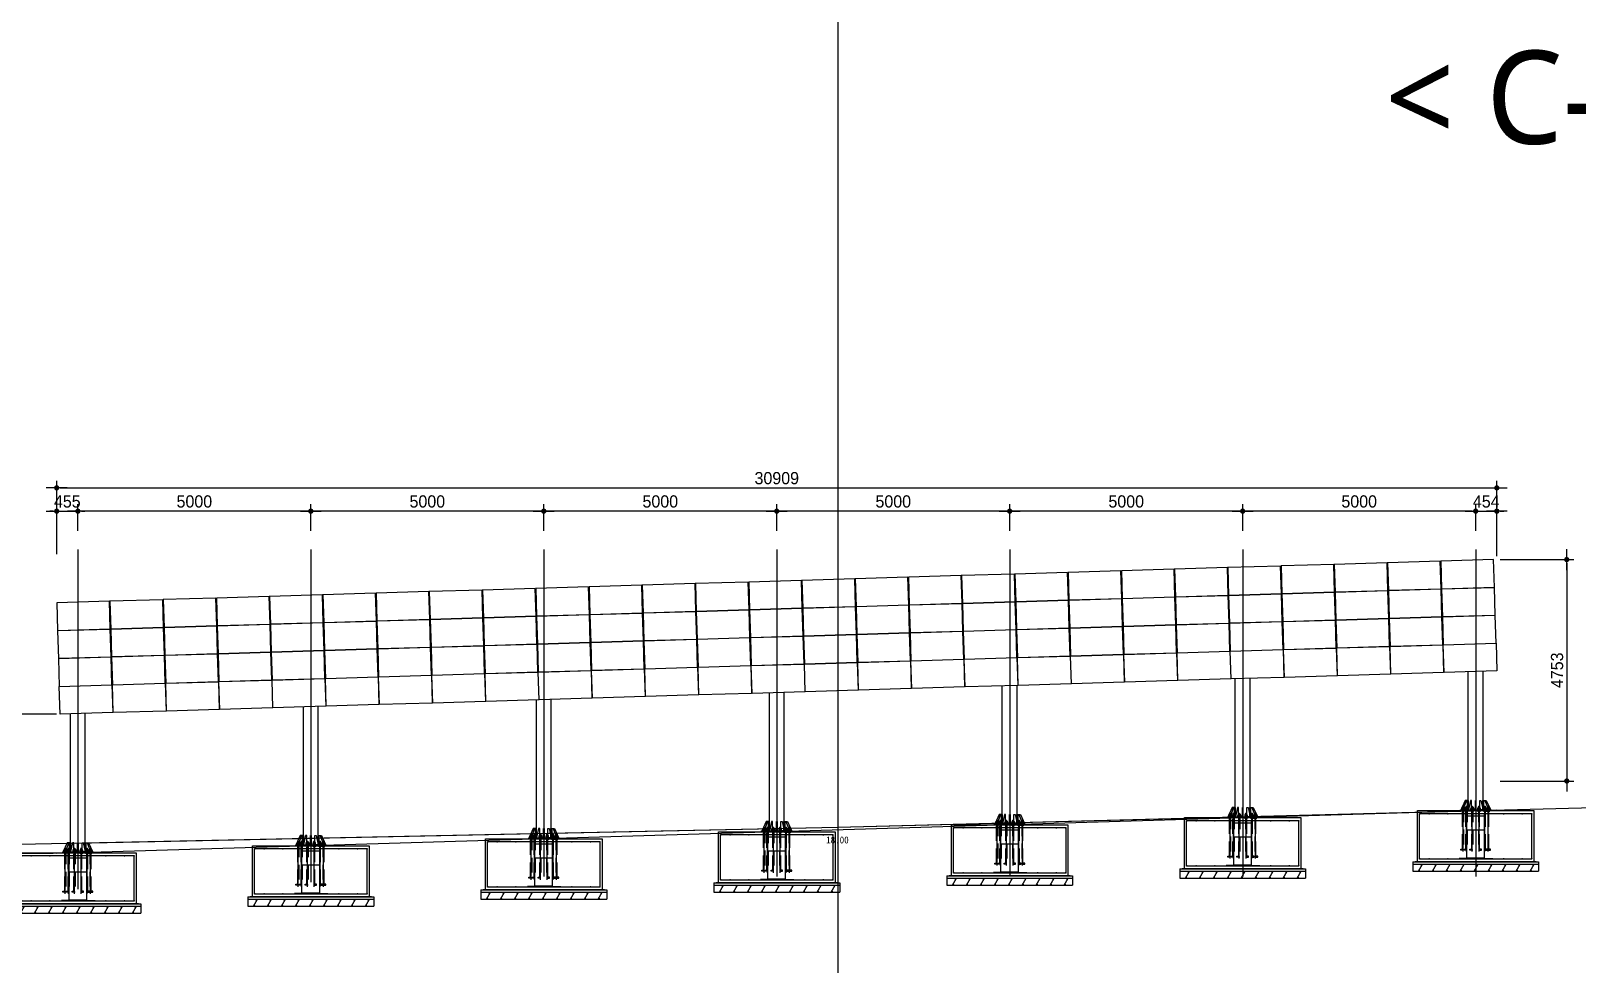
# Model space of a CAD drawing. Header units: millimetres. Extents: x 10297564 to 11610295, y -9287743 to -8409454.
# Drawn here: x 10740248 to 10773432, y -9248164 to -9228131 of the extents above; entities that cross this region are included whole.
import ezdxf

# ---------------------------------------------------------------- set-up
doc = ezdxf.new("R2010")
doc.units = ezdxf.units.MM
doc.header["$LTSCALE"] = 100
doc.linetypes.add('CEN1', pattern=[22, 15, -3, 1, -3])
doc.linetypes.add('HIDDEN2', pattern=[4.7625, 3.175, -1.5875])
for name, color, linetype in [('BOLT', 210, 'Continuous'), ('CEN', 1, 'CEN1'), ('CON', 2, 'Continuous'), ('dim', 7, 'Continuous'), ('FIN', 8, 'Continuous'), ('HD-16', 3, 'Continuous'), ('module', 5, 'Continuous'), ('PLATE', 6, 'Continuous'), ('단면도', 140, 'Continuous'), ('부속품', 4, 'Continuous'), ('원형강관', 4, 'Continuous'), ('표기', 6, 'Continuous')]:
    doc.layers.add(name, color=color, linetype=linetype)
doc.styles.add('box1', font='malgun.ttf')
doc.styles.add('KSHP', font='DotumChe.ttf')
doc.styles.add('돋음', font='Dotum.ttf')
doc.dimstyles.new('NDIM-150', dxfattribs={"dimscale": 75, "dimtxt": 3.5, "dimasz": 1, "dimexe": 2, "dimexo": 1, "dimgap": 1, "dimtad": 1, "dimdec": 0, "dimzin": 0, "dimdsep": 46, "dimtxsty": '돋음', "dimblk": 'dotk', "dimcen": 2, "dimdle": 2, "dimclrd": 4, "dimclre": 4, "dimclrt": 7, "dimadec": 0, "dimazin": 0, "dimtfac": 1, "dimtdec": 0, "dimtix": 1, "dimtmove": 2, "dimatfit": 3, "dimldrblk": 'DIMDOT', "dimfxl": 1, "dimtolj": 1, "dimtzin": 0, "dimlwd": -1, "dimlwe": -1, "dimarcsym": 0})

# ---------------------------------------------------------------- blocks, each defined once
blk = doc.blocks.new('M20-900L-2')
at = {"layer": 'BOLT', "color": 8}
for p, q in [((-67512, 389923), (-67509, 389924)), ((-67512, 389923), (-67512, 389908)), ((-67509, 389924), (-67479, 389924)), ((-67503, 389923), (-67503, 389908)), ((-67486, 389923), (-67486, 389908)), ((-67479, 389924), (-67477, 389923)), ((-67477, 389908), (-67477, 389923)), ((-67476, 389887), (-67513, 389887)), ((-67513, 389887), (-67513, 389883)), ((-67513, 389883), (-67476, 389883)), ((-67513, 389860), (-67513, 389864)), ((-67513, 389864), (-67476, 389864)), ((-67476, 389860), (-67513, 389860)), ((-67512, 389908), (-67477, 389908)), ((-67512, 389907), (-67509, 389908)), ((-67512, 389907), (-67512, 389892)), ((-67512, 389892), (-67477, 389892)), ((-67512, 389840), (-67512, 389855)), ((-67512, 389855), (-67477, 389855)), ((-67512, 389840), (-67509, 389839)), ((-67478, 389892), (-67511, 389892)), ((-67511, 389892), (-67511, 389887)), ((-67511, 389887), (-67478, 389887)), ((-67511, 389855), (-67511, 389860)), ((-67511, 389860), (-67478, 389860)), ((-67478, 389855), (-67511, 389855)), ((-67509, 389908), (-67479, 389908)), ((-67509, 389839), (-67479, 389839)), ((-67506, 389887), (-67506, 389883)), ((-67506, 389860), (-67506, 389864)), ((-67504, 389892), (-67504, 389887)), ((-67484, 389883), (-67504, 389883)), ((-67484, 389864), (-67504, 389864)), ((-67504, 389855), (-67504, 389860)), ((-67503, 389907), (-67503, 389892)), ((-67503, 389840), (-67503, 389855)), ((-67493, 389892), (-67498, 389887)), ((-67493, 389855), (-67498, 389860)), ((-67491, 389892), (-67496, 389887)), ((-67491, 389855), (-67496, 389860)), ((-67486, 389907), (-67486, 389892)), ((-67486, 389840), (-67486, 389855)), ((-67484, 389892), (-67484, 389887)), ((-67484, 389855), (-67484, 389860)), ((-67483, 389887), (-67483, 389883)), ((-67483, 389860), (-67483, 389864)), ((-67479, 389908), (-67477, 389907)), ((-67479, 389839), (-67477, 389840)), ((-67478, 389887), (-67478, 389892)), ((-67478, 389860), (-67478, 389855)), ((-67477, 389892), (-67477, 389907)), ((-67477, 389855), (-67477, 389840)), ((-67476, 389883), (-67476, 389887)), ((-67476, 389864), (-67476, 389860))]:
    blk.add_line(p, q, dxfattribs=at)
at = {"layer": 'BOLT', "color": 8, "linetype": 'HIDDEN2', "elevation": 0}
blk.add_lwpolyline([(-67506, 389933), (-67482, 389933), (-67486, 389934), (-67503, 389934), (-67506, 389933), (-67506, 389014), (-67444, 389014), (-67444, 389038), (-67482, 389038), (-67482, 389933)], dxfattribs=at)
at = {"layer": 'BOLT', "color": 8}
for centre, radius, start, end in [((-67507, 389917), 7.66, 55.591, 124.409), ((-67494, 389894), 30, 90.4002, 107.1986), ((-67495, 389894), 30, 72.8014, 89.5998), ((-67481, 389917), 7.66, 55.591, 124.409), ((-67507, 389900), 7.66, 55.591, 124.409), ((-67507, 389846), 7.66, 235.591, 304.409), ((-67494, 389878), 30, 90.4002, 107.1986), ((-67494, 389869), 30, 252.8014, 269.5998), ((-67495, 389878), 30, 72.8014, 89.5998), ((-67495, 389869), 30, 270.4002, 287.1986), ((-67481, 389900), 7.66, 55.591, 124.409), ((-67481, 389846), 7.66, 235.591, 304.409)]:
    blk.add_arc(centre, radius, start, end, dxfattribs=at)
at = {"layer": 'CEN'}
blk.add_line((-67494, 388984), (-67494, 389969), dxfattribs=at)
at = {"layer": '부속품', "color": 5, "elevation": 0}
blk.add_lwpolyline([(-67468, 389926), (-67476, 389940), (-67484, 389953, 0.250765), (-67486, 389954), (-67504, 389954, 0.250765), (-67506, 389953), (-67514, 389940), (-67520, 389926), (-67525, 389911), (-67525, 389883), (-67464, 389883), (-67464, 389911)], format="xyb", close=True, dxfattribs=at)
blk = doc.blocks.new('잡석다짐표시-1')
at = {"layer": 'FIN', "color": 8}
for p, q in [((-51317, 390310), (-51231, 390460)), ((-51283, 390310), (-51300, 390340)), ((-51248, 390430), (-51266, 390460))]:
    blk.add_line(p, q, dxfattribs=at)
blk = doc.blocks.new('A$Cb693f4c1')
at = {"layer": 'CON'}
for p, q in [((-1250, -1100), (-1250, 0)), ((-1250, 0), (1250, 0)), ((1250, 0), (1250, -1100)), ((1300, -1100), (-1300, -1100))]:
    blk.add_line(p, q, dxfattribs=at)
at = {"layer": 'CON', "color": 8}
for p, q in [((-1350, -1100), (-1350, -1300)), ((-1350, -1100), (1350, -1100)), ((-1350, -1150), (1350, -1150)), ((-1350, -1300), (1350, -1300)), ((1350, -1100), (1350, -1300))]:
    blk.add_line(p, q, dxfattribs=at)
at = {"layer": 'HD-16'}
for p, q in [((-1208, -60), (1208, -60)), ((-1208, -1040), (-1208, -60)), ((-190, -1024), (-190, -60)), ((-190, -110), (190, -110)), ((0, -60), (0, -780)), ((190, -1024), (190, -60)), ((1208, -1040), (1208, -60)), ((-190, -410), (190, -410)), ((1208, -1040), (-1208, -1040)), ((1208, -1040), (-1208, -1040)), ((-190, -1024), (-352, -1024)), ((-190, -1010), (190, -1010)), ((190, -1024), (368, -1024))]:
    blk.add_line(p, q, dxfattribs=at)
for centre in [(-1200, -68), (-1000, -68), (-600, -68), (-200, -68), (200, -68), (600, -68), (1000, -68), (1200, -68), (-1200, -1032), (-1000, -1032), (-600, -1032), (-200, -1032), (200, -1032), (600, -1032), (1000, -1032), (1200, -1032)]:
    blk.add_circle(centre, 8, dxfattribs=at)
at = {"layer": 'CEN'}
for p in [(50087, -391610), (50387, -391610), (50687, -391610), (50987, -391610), (51287, -391610), (51587, -391610), (51887, -391610), (52187, -391610), (52487, -391610)]:
    blk.add_blockref('잡석다짐표시-1', p, dxfattribs=at)
blk = doc.blocks.new('dotk')
blk.add_line((-3, 0), (3, 0))
at = {"const_width": 0.75}
blk.add_lwpolyline([(-0.375, 0, 1), (0.375, 0, 1)], format="xyb", close=True, dxfattribs=at)
blk = doc.blocks.new('*D1207')
at = {"layer": 'defpoints', "color": 0, "linetype": 'ByBlock', "ltscale": 1.8, "transparency": 16777216}
for p in [(10771710, -9237941), (10740802, -9239441), (10771710, -9239481)]:
    blk.add_point(p, dxfattribs=at)
at = {"layer": 'dim', "color": 4, "ltscale": 1.8, "transparency": 16777216}
for p, q in [((10740802, -9239366), (10740802, -9237791)), ((10740877, -9237941), (10771635, -9237941)), ((10771710, -9239406), (10771710, -9237791))]:
    blk.add_line(p, q, dxfattribs=at)
at = {"layer": 'dim', "color": 4, "linetype": 'ByBlock', "ltscale": 1.8, "transparency": 16777216, "xscale": 75, "yscale": 75, "zscale": 75, "rotation": 180}
blk.add_blockref('dotk', (10740802, -9237941), dxfattribs=at)
at = {"layer": 'dim', "color": 4, "linetype": 'ByBlock', "ltscale": 1.8, "transparency": 16777216, "xscale": 75, "yscale": 75, "zscale": 75}
blk.add_blockref('dotk', (10771710, -9237941), dxfattribs=at)
at = {"layer": 'dim', "color": 7, "linetype": 'ByBlock', "ltscale": 1.8, "transparency": 16777216, "insert": (10756256, -9237734), "char_height": 262.5, "attachment_point": 5, "style": '돋음'}
blk.add_mtext('\\A1;30909', dxfattribs=at)
blk = doc.blocks.new('DIMDOT')
blk.add_line((-1.5, 0), (1.5, 0))
blk.add_circle((0, 0), 0.75)
blk = doc.blocks.new('*D1208')
at = {"layer": 'defpoints', "color": 0, "linetype": 'ByBlock', "ltscale": 1.8, "transparency": 16777216}
for p in [(10771710, -9238441), (10771256, -9238941), (10771710, -9239481)]:
    blk.add_point(p, dxfattribs=at)
at = {"layer": 'dim', "color": 4, "ltscale": 1.8, "transparency": 16777216}
for p, q in [((10771256, -9238866), (10771256, -9238291)), ((10771710, -9239406), (10771710, -9238291)), ((10771181, -9238441), (10771106, -9238441)), ((10771256, -9238441), (10771710, -9238441)), ((10771785, -9238441), (10771860, -9238441))]:
    blk.add_line(p, q, dxfattribs=at)
at = {"layer": 'dim', "color": 4, "linetype": 'ByBlock', "ltscale": 1.8, "transparency": 16777216, "xscale": 75, "yscale": 75, "zscale": 75}
blk.add_blockref('dotk', (10771256, -9238441), dxfattribs=at)
at = {"layer": 'dim', "color": 4, "linetype": 'ByBlock', "ltscale": 1.8, "transparency": 16777216, "xscale": 75, "yscale": 75, "zscale": 75, "rotation": 180}
blk.add_blockref('dotk', (10771710, -9238441), dxfattribs=at)
at = {"layer": 'dim', "color": 7, "linetype": 'ByBlock', "ltscale": 1.8, "transparency": 16777216, "insert": (10771483, -9238234), "char_height": 262.5, "attachment_point": 5, "style": '돋음'}
blk.add_mtext('\\A1;454', dxfattribs=at)
blk = doc.blocks.new('*D1209')
at = {"layer": 'defpoints', "color": 0, "linetype": 'ByBlock', "ltscale": 1.8, "transparency": 16777216}
for p in [(10766256, -9238441), (10766256, -9238941), (10771256, -9238941)]:
    blk.add_point(p, dxfattribs=at)
at = {"layer": 'dim', "color": 4, "ltscale": 1.8, "transparency": 16777216}
for p, q in [((10766256, -9238866), (10766256, -9238291)), ((10771256, -9238866), (10771256, -9238291)), ((10771181, -9238441), (10766331, -9238441))]:
    blk.add_line(p, q, dxfattribs=at)
at = {"layer": 'dim', "color": 4, "linetype": 'ByBlock', "ltscale": 1.8, "transparency": 16777216, "xscale": 75, "yscale": 75, "zscale": 75, "rotation": 180}
blk.add_blockref('dotk', (10766256, -9238441), dxfattribs=at)
at = {"layer": 'dim', "color": 4, "linetype": 'ByBlock', "ltscale": 1.8, "transparency": 16777216, "xscale": 75, "yscale": 75, "zscale": 75}
blk.add_blockref('dotk', (10771256, -9238441), dxfattribs=at)
at = {"layer": 'dim', "color": 7, "linetype": 'ByBlock', "ltscale": 1.8, "transparency": 16777216, "insert": (10768756, -9238234), "char_height": 262.5, "attachment_point": 5, "style": '돋음'}
blk.add_mtext('\\A1;5000', dxfattribs=at)
blk = doc.blocks.new('*D1210')
at = {"layer": 'defpoints', "color": 0, "linetype": 'ByBlock', "ltscale": 1.8, "transparency": 16777216}
for p in [(10761256, -9238441), (10761256, -9238941), (10766256, -9238941)]:
    blk.add_point(p, dxfattribs=at)
at = {"layer": 'dim', "color": 4, "ltscale": 1.8, "transparency": 16777216}
for p, q in [((10761256, -9238866), (10761256, -9238291)), ((10766256, -9238866), (10766256, -9238291)), ((10766181, -9238441), (10761331, -9238441))]:
    blk.add_line(p, q, dxfattribs=at)
at = {"layer": 'dim', "color": 4, "linetype": 'ByBlock', "ltscale": 1.8, "transparency": 16777216, "xscale": 75, "yscale": 75, "zscale": 75, "rotation": 180}
blk.add_blockref('dotk', (10761256, -9238441), dxfattribs=at)
at = {"layer": 'dim', "color": 4, "linetype": 'ByBlock', "ltscale": 1.8, "transparency": 16777216, "xscale": 75, "yscale": 75, "zscale": 75}
blk.add_blockref('dotk', (10766256, -9238441), dxfattribs=at)
at = {"layer": 'dim', "color": 7, "linetype": 'ByBlock', "ltscale": 1.8, "transparency": 16777216, "insert": (10763756, -9238234), "char_height": 262.5, "attachment_point": 5, "style": '돋음'}
blk.add_mtext('\\A1;5000', dxfattribs=at)
blk = doc.blocks.new('*D1211')
at = {"layer": 'defpoints', "color": 0, "linetype": 'ByBlock', "ltscale": 1.8, "transparency": 16777216}
for p in [(10756256, -9238441), (10756256, -9238941), (10761256, -9238941)]:
    blk.add_point(p, dxfattribs=at)
at = {"layer": 'dim', "color": 4, "ltscale": 1.8, "transparency": 16777216}
for p, q in [((10756256, -9238866), (10756256, -9238291)), ((10761256, -9238866), (10761256, -9238291)), ((10761181, -9238441), (10756331, -9238441))]:
    blk.add_line(p, q, dxfattribs=at)
at = {"layer": 'dim', "color": 4, "linetype": 'ByBlock', "ltscale": 1.8, "transparency": 16777216, "xscale": 75, "yscale": 75, "zscale": 75, "rotation": 180}
blk.add_blockref('dotk', (10756256, -9238441), dxfattribs=at)
at = {"layer": 'dim', "color": 4, "linetype": 'ByBlock', "ltscale": 1.8, "transparency": 16777216, "xscale": 75, "yscale": 75, "zscale": 75}
blk.add_blockref('dotk', (10761256, -9238441), dxfattribs=at)
at = {"layer": 'dim', "color": 7, "linetype": 'ByBlock', "ltscale": 1.8, "transparency": 16777216, "insert": (10758756, -9238234), "char_height": 262.5, "attachment_point": 5, "style": '돋음'}
blk.add_mtext('\\A1;5000', dxfattribs=at)
blk = doc.blocks.new('*D1212')
at = {"layer": 'defpoints', "color": 0, "linetype": 'ByBlock', "ltscale": 1.8, "transparency": 16777216}
for p in [(10751256, -9238441), (10751256, -9238941), (10756256, -9238941)]:
    blk.add_point(p, dxfattribs=at)
at = {"layer": 'dim', "color": 4, "ltscale": 1.8, "transparency": 16777216}
for p, q in [((10751256, -9238866), (10751256, -9238291)), ((10756256, -9238866), (10756256, -9238291)), ((10756181, -9238441), (10751331, -9238441))]:
    blk.add_line(p, q, dxfattribs=at)
at = {"layer": 'dim', "color": 4, "linetype": 'ByBlock', "ltscale": 1.8, "transparency": 16777216, "xscale": 75, "yscale": 75, "zscale": 75, "rotation": 180}
blk.add_blockref('dotk', (10751256, -9238441), dxfattribs=at)
at = {"layer": 'dim', "color": 4, "linetype": 'ByBlock', "ltscale": 1.8, "transparency": 16777216, "xscale": 75, "yscale": 75, "zscale": 75}
blk.add_blockref('dotk', (10756256, -9238441), dxfattribs=at)
at = {"layer": 'dim', "color": 7, "linetype": 'ByBlock', "ltscale": 1.8, "transparency": 16777216, "insert": (10753756, -9238234), "char_height": 262.5, "attachment_point": 5, "style": '돋음'}
blk.add_mtext('\\A1;5000', dxfattribs=at)
blk = doc.blocks.new('*D1213')
at = {"layer": 'defpoints', "color": 0, "linetype": 'ByBlock', "ltscale": 1.8, "transparency": 16777216}
for p in [(10746256, -9238441), (10746256, -9238941), (10751256, -9238941)]:
    blk.add_point(p, dxfattribs=at)
at = {"layer": 'dim', "color": 4, "ltscale": 1.8, "transparency": 16777216}
for p, q in [((10746256, -9238866), (10746256, -9238291)), ((10751256, -9238866), (10751256, -9238291)), ((10751181, -9238441), (10746331, -9238441))]:
    blk.add_line(p, q, dxfattribs=at)
at = {"layer": 'dim', "color": 4, "linetype": 'ByBlock', "ltscale": 1.8, "transparency": 16777216, "xscale": 75, "yscale": 75, "zscale": 75, "rotation": 180}
blk.add_blockref('dotk', (10746256, -9238441), dxfattribs=at)
at = {"layer": 'dim', "color": 4, "linetype": 'ByBlock', "ltscale": 1.8, "transparency": 16777216, "xscale": 75, "yscale": 75, "zscale": 75}
blk.add_blockref('dotk', (10751256, -9238441), dxfattribs=at)
at = {"layer": 'dim', "color": 7, "linetype": 'ByBlock', "ltscale": 1.8, "transparency": 16777216, "insert": (10748756, -9238234), "char_height": 262.5, "attachment_point": 5, "style": '돋음'}
blk.add_mtext('\\A1;5000', dxfattribs=at)
blk = doc.blocks.new('*D1214')
at = {"layer": 'defpoints', "color": 0, "linetype": 'ByBlock', "ltscale": 1.8, "transparency": 16777216}
for p in [(10741256, -9238441), (10741256, -9238941), (10746256, -9238941)]:
    blk.add_point(p, dxfattribs=at)
at = {"layer": 'dim', "color": 4, "ltscale": 1.8, "transparency": 16777216}
for p, q in [((10741256, -9238866), (10741256, -9238291)), ((10746256, -9238866), (10746256, -9238291)), ((10746181, -9238441), (10741331, -9238441))]:
    blk.add_line(p, q, dxfattribs=at)
at = {"layer": 'dim', "color": 4, "linetype": 'ByBlock', "ltscale": 1.8, "transparency": 16777216, "xscale": 75, "yscale": 75, "zscale": 75, "rotation": 180}
blk.add_blockref('dotk', (10741256, -9238441), dxfattribs=at)
at = {"layer": 'dim', "color": 4, "linetype": 'ByBlock', "ltscale": 1.8, "transparency": 16777216, "xscale": 75, "yscale": 75, "zscale": 75}
blk.add_blockref('dotk', (10746256, -9238441), dxfattribs=at)
at = {"layer": 'dim', "color": 7, "linetype": 'ByBlock', "ltscale": 1.8, "transparency": 16777216, "insert": (10743756, -9238234), "char_height": 262.5, "attachment_point": 5, "style": '돋음'}
blk.add_mtext('\\A1;5000', dxfattribs=at)
blk = doc.blocks.new('*D1215')
at = {"layer": 'defpoints', "color": 0, "linetype": 'ByBlock', "ltscale": 1.8, "transparency": 16777216}
for p in [(10741256, -9238441), (10741256, -9238941), (10740802, -9239441)]:
    blk.add_point(p, dxfattribs=at)
at = {"layer": 'dim', "color": 4, "ltscale": 1.8, "transparency": 16777216}
for p, q in [((10740802, -9239366), (10740802, -9238291)), ((10741256, -9238866), (10741256, -9238291)), ((10740727, -9238441), (10740652, -9238441)), ((10740802, -9238441), (10741256, -9238441)), ((10741331, -9238441), (10741406, -9238441))]:
    blk.add_line(p, q, dxfattribs=at)
at = {"layer": 'dim', "color": 4, "linetype": 'ByBlock', "ltscale": 1.8, "transparency": 16777216, "xscale": 75, "yscale": 75, "zscale": 75}
blk.add_blockref('dotk', (10740802, -9238441), dxfattribs=at)
at = {"layer": 'dim', "color": 4, "linetype": 'ByBlock', "ltscale": 1.8, "transparency": 16777216, "xscale": 75, "yscale": 75, "zscale": 75, "rotation": 180}
blk.add_blockref('dotk', (10741256, -9238441), dxfattribs=at)
at = {"layer": 'dim', "color": 7, "linetype": 'ByBlock', "ltscale": 1.8, "transparency": 16777216, "insert": (10741029, -9238234), "char_height": 262.5, "attachment_point": 5, "style": '돋음'}
blk.add_mtext('\\A1;455', dxfattribs=at)
blk = doc.blocks.new('*D1216')
at = {"layer": 'defpoints', "color": 0, "linetype": 'ByBlock', "ltscale": 1.8, "transparency": 16777216}
for p in [(10771710, -9239481), (10771710, -9244234), (10773210, -9244234)]:
    blk.add_point(p, dxfattribs=at)
at = {"layer": 'dim', "color": 4, "ltscale": 1.8, "transparency": 16777216}
for p, q in [((10771785, -9239481), (10773360, -9239481)), ((10773210, -9239556), (10773210, -9244159)), ((10771785, -9244234), (10773360, -9244234))]:
    blk.add_line(p, q, dxfattribs=at)
at = {"layer": 'dim', "color": 4, "linetype": 'ByBlock', "ltscale": 1.8, "transparency": 16777216, "xscale": 75, "yscale": 75, "zscale": 75}
for p, rotation in [((10773210, -9239481), 90), ((10773210, -9244234), 270)]:
    blk.add_blockref('dotk', p, dxfattribs=dict(at, rotation=rotation))
at = {"layer": 'dim', "color": 7, "linetype": 'ByBlock', "ltscale": 1.8, "transparency": 16777216, "insert": (10773004, -9241857), "char_height": 262.5, "attachment_point": 5, "rotation": 90, "style": '돋음'}
blk.add_mtext('\\A1;4753', dxfattribs=at)
blk = doc.blocks.new('*D1217')
at = {"layer": 'defpoints', "color": 0, "linetype": 'ByBlock', "ltscale": 1.8, "transparency": 16777216}
for p in [(10740874, -9242800), (10739302, -9245788), (10740801, -9245788)]:
    blk.add_point(p, dxfattribs=at)
at = {"layer": 'dim', "color": 4, "ltscale": 1.8, "transparency": 16777216}
for p, q in [((10740799, -9242800), (10739152, -9242800)), ((10739302, -9242875), (10739302, -9245713)), ((10740726, -9245788), (10739152, -9245788))]:
    blk.add_line(p, q, dxfattribs=at)
at = {"layer": 'dim', "color": 4, "linetype": 'ByBlock', "ltscale": 1.8, "transparency": 16777216, "xscale": 75, "yscale": 75, "zscale": 75}
for p, rotation in [((10739302, -9242800), 90), ((10739302, -9245788), 270)]:
    blk.add_blockref('dotk', p, dxfattribs=dict(at, rotation=rotation))
at = {"layer": 'dim', "color": 7, "linetype": 'ByBlock', "ltscale": 1.8, "transparency": 16777216, "insert": (10739095, -9244294), "char_height": 262.5, "attachment_point": 5, "rotation": 90, "style": '돋음'}
blk.add_mtext('\\A1;2987', dxfattribs=at)

msp = doc.modelspace()

# ---------------------------------------------------------------- linework, layer by layer
at = {"color": 8}
msp.add_line((10771710.5, -9244856.6), (10740801.5, -9245787.6), dxfattribs=at)
msp.add_line((10771710.5, -9244856.6), (10740801.5, -9245787.6), dxfattribs=at)
msp.add_lwpolyline([(10738269, -9245628.4), (10757569.2, -9245228.4), (10791965, -9244328.4), (10809710.1, -9243778.4)])
msp.add_lwpolyline([(10741201.6, -9245567.6), (10757569.2, -9245228.4), (10772052.4, -9244849.5)], dxfattribs=at)
at = {"layer": 'CEN', "linetype": 'Continuous', "ltscale": 2}
for p, q in [((10741256, -9239264.8), (10741256, -9246287.6)), ((10746256, -9239264.8), (10746256, -9246287.6)), ((10751256, -9239264.8), (10751256, -9246287.6)), ((10756256, -9239264.8), (10756256, -9246287.6)), ((10761256, -9239264.8), (10761256, -9246287.6)), ((10766256, -9239264.8), (10766256, -9246287.6)), ((10771256, -9239264.8), (10771256, -9246287.6))]:
    msp.add_line(p, q, dxfattribs=at)
at = {"layer": 'module', "linetype": 'Continuous', "ltscale": 2}
for points in [[(10762498.7, -9239756.3), (10761366.2, -9239790.4), (10761384.1, -9240386.2), (10762516.6, -9240352.1)], [(10763641.2, -9239721.9), (10762508.7, -9239756), (10762526.6, -9240351.8), (10763659.1, -9240317.7)], [(10764783.6, -9239687.4), (10763651.2, -9239721.6), (10763669.1, -9240317.4), (10764801.6, -9240283.3)], [(10765926.1, -9239653), (10764793.6, -9239687.1), (10764811.6, -9240283), (10765944.1, -9240248.9)], [(10767068.6, -9239618.6), (10765936.1, -9239652.7), (10765954.1, -9240248.6), (10767086.6, -9240214.4)], [(10768211.1, -9239584.2), (10767078.6, -9239618.3), (10767096.6, -9240214.1), (10768229, -9240180)], [(10769353.6, -9239549.8), (10768221.1, -9239583.9), (10768239, -9240179.7), (10769371.5, -9240145.6)], [(10770496.1, -9239515.4), (10769363.6, -9239549.5), (10769381.5, -9240145.3), (10770514, -9240111.2)], [(10771638.5, -9239481), (10770506.1, -9239515.1), (10770524, -9240110.9), (10771656.5, -9240076.8)], [(10752216.3, -9240066), (10751083.9, -9240100.1), (10751101.8, -9240695.9), (10752234.3, -9240661.8)], [(10753358.8, -9240031.6), (10752226.3, -9240065.7), (10752244.3, -9240661.5), (10753376.8, -9240627.4)], [(10754501.3, -9239997.2), (10753368.8, -9240031.3), (10753386.8, -9240627.1), (10754519.3, -9240593)], [(10755643.8, -9239962.7), (10754511.3, -9239996.9), (10754529.3, -9240592.7), (10755661.7, -9240558.6)], [(10756786.3, -9239928.3), (10755653.8, -9239962.4), (10755671.7, -9240558.3), (10756804.2, -9240524.2)], [(10757928.8, -9239893.9), (10756796.3, -9239928), (10756814.2, -9240523.9), (10757946.7, -9240489.7)], [(10759071.2, -9239859.5), (10757938.8, -9239893.6), (10757956.7, -9240489.4), (10759089.2, -9240455.3)], [(10760213.7, -9239825.1), (10759081.2, -9239859.2), (10759099.2, -9240455), (10760231.7, -9240420.9)], [(10761356.2, -9239790.7), (10760223.7, -9239824.8), (10760241.7, -9240420.6), (10761374.1, -9240386.5)], [(10771656.6, -9240079.2), (10770524.1, -9240113.3), (10770542, -9240709.2), (10771674.5, -9240675)], [(10741934, -9240375.7), (10740801.5, -9240409.8), (10740819.5, -9241005.6), (10741952, -9240971.5)], [(10743076.5, -9240341.3), (10741944, -9240375.4), (10741962, -9240971.2), (10743094.4, -9240937.1)], [(10744219, -9240306.9), (10743086.5, -9240341), (10743104.4, -9240936.8), (10744236.9, -9240902.7)], [(10745361.5, -9240272.4), (10744229, -9240306.6), (10744246.9, -9240902.4), (10745379.4, -9240868.3)], [(10746503.9, -9240238), (10745371.5, -9240272.1), (10745389.4, -9240868), (10746521.9, -9240833.9)], [(10747646.4, -9240203.6), (10746513.9, -9240237.7), (10746531.9, -9240833.6), (10747664.4, -9240799.4)], [(10748788.9, -9240169.2), (10747656.4, -9240203.3), (10747674.4, -9240799.1), (10748806.8, -9240765)], [(10749931.4, -9240134.8), (10748798.9, -9240168.9), (10748816.8, -9240764.7), (10749949.3, -9240730.6)], [(10751073.9, -9240100.4), (10749941.4, -9240134.5), (10749959.3, -9240730.3), (10751091.8, -9240696.2)], [(10761374.2, -9240388.9), (10760241.7, -9240423), (10760259.7, -9241018.9), (10761392.2, -9240984.8)], [(10762516.7, -9240354.5), (10761384.2, -9240388.6), (10761402.2, -9240984.5), (10762534.6, -9240950.3)], [(10763659.2, -9240320.1), (10762526.7, -9240354.2), (10762544.6, -9240950), (10763677.1, -9240915.9)], [(10764801.7, -9240285.7), (10763669.2, -9240319.8), (10763687.1, -9240915.6), (10764819.6, -9240881.5)], [(10765944.1, -9240251.3), (10764811.7, -9240285.4), (10764829.6, -9240881.2), (10765962.1, -9240847.1)], [(10767086.6, -9240216.9), (10765954.1, -9240251), (10765972.1, -9240846.8), (10767104.6, -9240812.7)], [(10768229.1, -9240182.5), (10767096.6, -9240216.6), (10767114.6, -9240812.4), (10768247.1, -9240778.3)], [(10769371.6, -9240148), (10768239.1, -9240182.2), (10768257.1, -9240778), (10769389.5, -9240743.9)], [(10770514.1, -9240113.6), (10769381.6, -9240147.7), (10769399.5, -9240743.6), (10770532, -9240709.5)], [(10749949.4, -9240733), (10748816.9, -9240767.2), (10748834.9, -9241363), (10749967.3, -9241328.9)], [(10751091.9, -9240698.6), (10749959.4, -9240732.7), (10749977.3, -9241328.6), (10751109.8, -9241294.5)], [(10752234.4, -9240664.2), (10751101.9, -9240698.3), (10751119.8, -9241294.2), (10752252.3, -9241260)], [(10753376.8, -9240629.8), (10752244.4, -9240663.9), (10752262.3, -9241259.7), (10753394.8, -9241225.6)], [(10754519.3, -9240595.4), (10753386.8, -9240629.5), (10753404.8, -9241225.3), (10754537.3, -9241191.2)], [(10755661.8, -9240561), (10754529.3, -9240595.1), (10754547.3, -9241190.9), (10755679.8, -9241156.8)], [(10756804.3, -9240526.6), (10755671.8, -9240560.7), (10755689.8, -9241156.5), (10756822.2, -9241122.4)], [(10757946.8, -9240492.2), (10756814.3, -9240526.3), (10756832.2, -9241122.1), (10757964.7, -9241088)], [(10759089.3, -9240457.7), (10757956.8, -9240491.9), (10757974.7, -9241087.7), (10759107.2, -9241053.6)], [(10760231.7, -9240423.3), (10759099.3, -9240457.4), (10759117.2, -9241053.3), (10760249.7, -9241019.2)], [(10769389.6, -9240746.3), (10768257.1, -9240780.4), (10768275.1, -9241376.2), (10769407.6, -9241342.1)], [(10770532.1, -9240711.9), (10769399.6, -9240746), (10769417.6, -9241341.8), (10770550, -9241307.7)], [(10771674.6, -9240677.5), (10770542.1, -9240711.6), (10770560, -9241307.4), (10771692.5, -9241273.3)], [(10741952, -9240973.9), (10740819.5, -9241008), (10740837.5, -9241603.9), (10741970, -9241569.8)], [(10743094.5, -9240939.5), (10741962, -9240973.6), (10741980, -9241569.5), (10743112.5, -9241535.3)], [(10744237, -9240905.1), (10743104.5, -9240939.2), (10743122.5, -9241535), (10744254.9, -9241500.9)], [(10745379.5, -9240870.7), (10744247, -9240904.8), (10744264.9, -9241500.6), (10745397.4, -9241466.5)], [(10746522, -9240836.3), (10745389.5, -9240870.4), (10745407.4, -9241466.2), (10746539.9, -9241432.1)], [(10747664.4, -9240801.9), (10746532, -9240836), (10746549.9, -9241431.8), (10747682.4, -9241397.7)], [(10748806.9, -9240767.5), (10747674.4, -9240801.6), (10747692.4, -9241397.4), (10748824.9, -9241363.3)], [(10759107.3, -9241056), (10757974.8, -9241090.1), (10757992.7, -9241685.9), (10759125.2, -9241651.8)], [(10760249.8, -9241021.6), (10759117.3, -9241055.7), (10759135.2, -9241651.5), (10760267.7, -9241617.4)], [(10761392.2, -9240987.2), (10760259.8, -9241021.3), (10760277.7, -9241617.1), (10761410.2, -9241583)], [(10762534.7, -9240952.8), (10761402.2, -9240986.9), (10761420.2, -9241582.7), (10762552.7, -9241548.6)], [(10763677.2, -9240918.3), (10762544.7, -9240952.5), (10762562.7, -9241548.3), (10763695.2, -9241514.2)], [(10764819.7, -9240883.9), (10763687.2, -9240918), (10763705.1, -9241513.9), (10764837.6, -9241479.8)], [(10765962.2, -9240849.5), (10764829.7, -9240883.6), (10764847.6, -9241479.5), (10765980.1, -9241445.3)], [(10767104.7, -9240815.1), (10765972.2, -9240849.2), (10765990.1, -9241445), (10767122.6, -9241410.9)], [(10768247.1, -9240780.7), (10767114.6, -9240814.8), (10767132.6, -9241410.6), (10768265.1, -9241376.5)], [(10747682.5, -9241400.1), (10746550, -9241434.2), (10746567.9, -9242030), (10747700.4, -9241995.9)], [(10748824.9, -9241365.7), (10747692.5, -9241399.8), (10747710.4, -9241995.6), (10748842.9, -9241961.5)], [(10749967.4, -9241331.3), (10748834.9, -9241365.4), (10748852.9, -9241961.2), (10749985.4, -9241927.1)], [(10751109.9, -9241296.9), (10749977.4, -9241331), (10749995.4, -9241926.8), (10751127.9, -9241892.7)], [(10752252.4, -9241262.5), (10751119.9, -9241296.6), (10751137.8, -9241892.4), (10752270.3, -9241858.3)], [(10753394.9, -9241228.1), (10752262.4, -9241262.2), (10752280.3, -9241858), (10753412.8, -9241823.9)], [(10754537.3, -9241193.6), (10753404.9, -9241227.8), (10753422.8, -9241823.6), (10754555.3, -9241789.5)], [(10755679.8, -9241159.2), (10754547.3, -9241193.3), (10754565.3, -9241789.2), (10755697.8, -9241755.1)], [(10756822.3, -9241124.8), (10755689.8, -9241158.9), (10755707.8, -9241754.8), (10756840.3, -9241720.6)], [(10757964.8, -9241090.4), (10756832.3, -9241124.5), (10756850.3, -9241720.3), (10757982.7, -9241686.2)], [(10765990.2, -9241447.5), (10767122.7, -9241413.4), (10767140.6, -9242009.2), (10766008.1, -9242043.3)], [(10767132.7, -9241413.1), (10768265.2, -9241378.9), (10768283.1, -9241974.8), (10767150.6, -9242008.9)], [(10768275.1, -9241378.6), (10769407.6, -9241344.5), (10769425.6, -9241940.4), (10768293.1, -9241974.5)], [(10769417.6, -9241344.2), (10770550.1, -9241310.1), (10770568.1, -9241905.9), (10769435.6, -9241940.1)], [(10770560.1, -9241309.8), (10771692.6, -9241275.7), (10771710.5, -9241871.5), (10770578.1, -9241905.6)], [(10741970, -9241572.2), (10740837.6, -9241606.3), (10740855.5, -9242202.1), (10741988, -9242168)], [(10743112.5, -9241537.8), (10741980, -9241571.9), (10741998, -9242167.7), (10743130.5, -9242133.6)], [(10744255, -9241503.3), (10743122.5, -9241537.5), (10743140.5, -9242133.3), (10744273, -9242099.2)], [(10745397.5, -9241468.9), (10744265, -9241503), (10744283, -9242098.9), (10745415.4, -9242064.8)], [(10746540, -9241434.5), (10745407.5, -9241468.6), (10745425.4, -9242064.5), (10746557.9, -9242030.3)], [(10755707.8, -9241757.2), (10756840.3, -9241723.1), (10756858.3, -9242318.9), (10755725.8, -9242353)], [(10756850.3, -9241722.8), (10757982.8, -9241688.6), (10758000.8, -9242284.5), (10756868.3, -9242318.6)], [(10757992.8, -9241688.3), (10759125.3, -9241654.2), (10759143.2, -9242250.1), (10758010.8, -9242284.2)], [(10759135.3, -9241653.9), (10760267.8, -9241619.8), (10760285.7, -9242215.7), (10759153.2, -9242249.8)], [(10760277.8, -9241619.5), (10761410.3, -9241585.4), (10761428.2, -9242181.2), (10760295.7, -9242215.3)], [(10761420.3, -9241585.1), (10762552.7, -9241551), (10762570.7, -9242146.8), (10761438.2, -9242180.9)], [(10762562.7, -9241550.7), (10763695.2, -9241516.6), (10763713.2, -9242112.4), (10762580.7, -9242146.5)], [(10763705.2, -9241516.3), (10764837.7, -9241482.2), (10764855.7, -9242078), (10763723.2, -9242112.1)], [(10764847.7, -9241481.9), (10765980.2, -9241447.8), (10765998.1, -9242043.6), (10764865.6, -9242077.7)], [(10744283, -9242101.3), (10745415.5, -9242067.2), (10745433.5, -9242663), (10744301, -9242697.1)], [(10745425.5, -9242066.9), (10746558, -9242032.8), (10746575.9, -9242628.6), (10745443.5, -9242662.7)], [(10746568, -9242032.5), (10747700.5, -9241998.4), (10747718.4, -9242594.2), (10746585.9, -9242628.3)], [(10747710.5, -9241998.1), (10748843, -9241963.9), (10748860.9, -9242559.8), (10747728.4, -9242593.9)], [(10748853, -9241963.6), (10749985.4, -9241929.5), (10750003.4, -9242525.4), (10748870.9, -9242559.5)], [(10749995.4, -9241929.2), (10751127.9, -9241895.1), (10751145.9, -9242490.9), (10750013.4, -9242525.1)], [(10751137.9, -9241894.8), (10752270.4, -9241860.7), (10752288.4, -9242456.5), (10751155.9, -9242490.6)], [(10752280.4, -9241860.4), (10753412.9, -9241826.3), (10753430.8, -9242422.1), (10752298.3, -9242456.2)], [(10753422.9, -9241826), (10754555.4, -9241791.9), (10754573.3, -9242387.7), (10753440.8, -9242421.8)], [(10754565.4, -9241791.6), (10755697.9, -9241757.5), (10755715.8, -9242353.3), (10754583.3, -9242387.4)], [(10740855.6, -9242204.5), (10741988.1, -9242170.4), (10742006, -9242766.2), (10740873.5, -9242800.3)], [(10741998.1, -9242170.1), (10743130.6, -9242136), (10743148.5, -9242731.8), (10742016, -9242765.9)], [(10743140.5, -9242135.7), (10744273, -9242101.6), (10744291, -9242697.4), (10743158.5, -9242731.5)]]:
    msp.add_lwpolyline(points, close=True, dxfattribs=at)
at = {"layer": 'PLATE'}
for p, q in [((10766250, -9244994.9), (10766262, -9244994.9)), ((10771250, -9244844.3), (10771262, -9244844.3)), ((10756250, -9245296.1), (10756262, -9245296.1)), ((10761250, -9245145.5), (10761262, -9245145.5)), ((10746250, -9245597.3), (10746262, -9245597.3)), ((10751250, -9245446.7), (10751262, -9245446.7)), ((10741250, -9245747.9), (10741262, -9245747.9))]:
    msp.add_line(p, q, dxfattribs=at)
for points in [[(10770941, -9244854.3), (10771078.2, -9244854.3), (10771078.2, -9244654.3), (10771028.2, -9244654.3), (10770941, -9244844.3), (10770941, -9244854.3)], [(10770983.2, -9244854.3), (10771102.1, -9244854.3), (10771102.1, -9244654.3), (10771058.8, -9244654.3), (10770983.2, -9244844.3), (10770983.2, -9244854.3)], [(10771098.5, -9244854.3), (10771167.1, -9244854.3), (10771167.1, -9244654.3), (10771142.1, -9244654.3), (10771098.5, -9244844.3), (10771098.5, -9244854.3)], [(10771250, -9244854.3), (10771250, -9244654.3), (10771262, -9244654.3), (10771262, -9244854.3)], [(10771413.5, -9244854.3), (10771344.9, -9244854.3), (10771344.9, -9244654.3), (10771369.9, -9244654.3), (10771413.5, -9244844.3), (10771413.5, -9244854.3)], [(10771528.8, -9244854.3), (10771410, -9244854.3), (10771410, -9244654.3), (10771453.3, -9244654.3), (10771528.8, -9244844.3), (10771528.8, -9244854.3)], [(10771571, -9244854.3), (10771433.8, -9244854.3), (10771433.8, -9244654.3), (10771483.8, -9244654.3), (10771571, -9244844.3), (10771571, -9244854.3)], [(10760941, -9245155.5), (10761078.2, -9245155.5), (10761078.2, -9244955.5), (10761028.2, -9244955.5), (10760941, -9245145.5), (10760941, -9245155.5)], [(10760983.2, -9245155.5), (10761102.1, -9245155.5), (10761102.1, -9244955.5), (10761058.8, -9244955.5), (10760983.2, -9245145.5), (10760983.2, -9245155.5)], [(10761098.5, -9245155.5), (10761167.1, -9245155.5), (10761167.1, -9244955.5), (10761142.1, -9244955.5), (10761098.5, -9245145.5), (10761098.5, -9245155.5)], [(10761250, -9245155.5), (10761250, -9244955.5), (10761262, -9244955.5), (10761262, -9245155.5)], [(10761413.5, -9245155.5), (10761344.9, -9245155.5), (10761344.9, -9244955.5), (10761369.9, -9244955.5), (10761413.5, -9245145.5), (10761413.5, -9245155.5)], [(10761528.8, -9245155.5), (10761410, -9245155.5), (10761410, -9244955.5), (10761453.3, -9244955.5), (10761528.8, -9245145.5), (10761528.8, -9245155.5)], [(10761571, -9245155.5), (10761433.8, -9245155.5), (10761433.8, -9244955.5), (10761483.8, -9244955.5), (10761571, -9245145.5), (10761571, -9245155.5)], [(10765941, -9245004.9), (10766078.2, -9245004.9), (10766078.2, -9244804.9), (10766028.2, -9244804.9), (10765941, -9244994.9), (10765941, -9245004.9)], [(10765983.2, -9245004.9), (10766102.1, -9245004.9), (10766102.1, -9244804.9), (10766058.8, -9244804.9), (10765983.2, -9244994.9), (10765983.2, -9245004.9)], [(10766098.5, -9245004.9), (10766167.1, -9245004.9), (10766167.1, -9244804.9), (10766142.1, -9244804.9), (10766098.5, -9244994.9), (10766098.5, -9245004.9)], [(10766250, -9245004.9), (10766250, -9244804.9), (10766262, -9244804.9), (10766262, -9245004.9)], [(10766413.5, -9245004.9), (10766344.9, -9245004.9), (10766344.9, -9244804.9), (10766369.9, -9244804.9), (10766413.5, -9244994.9), (10766413.5, -9245004.9)], [(10766528.8, -9245004.9), (10766410, -9245004.9), (10766410, -9244804.9), (10766453.3, -9244804.9), (10766528.8, -9244994.9), (10766528.8, -9245004.9)], [(10766571, -9245004.9), (10766433.8, -9245004.9), (10766433.8, -9244804.9), (10766483.8, -9244804.9), (10766571, -9244994.9), (10766571, -9245004.9)], [(10750941, -9245456.7), (10751078.2, -9245456.7), (10751078.2, -9245256.7), (10751028.2, -9245256.7), (10750941, -9245446.7), (10750941, -9245456.7)], [(10750983.2, -9245456.7), (10751102.1, -9245456.7), (10751102.1, -9245256.7), (10751058.8, -9245256.7), (10750983.2, -9245446.7), (10750983.2, -9245456.7)], [(10751098.5, -9245456.7), (10751167.1, -9245456.7), (10751167.1, -9245256.7), (10751142.1, -9245256.7), (10751098.5, -9245446.7), (10751098.5, -9245456.7)], [(10751250, -9245456.7), (10751250, -9245256.7), (10751262, -9245256.7), (10751262, -9245456.7)], [(10751413.5, -9245456.7), (10751344.9, -9245456.7), (10751344.9, -9245256.7), (10751369.9, -9245256.7), (10751413.5, -9245446.7), (10751413.5, -9245456.7)], [(10751528.8, -9245456.7), (10751410, -9245456.7), (10751410, -9245256.7), (10751453.3, -9245256.7), (10751528.8, -9245446.7), (10751528.8, -9245456.7)], [(10751571, -9245456.7), (10751433.8, -9245456.7), (10751433.8, -9245256.7), (10751483.8, -9245256.7), (10751571, -9245446.7), (10751571, -9245456.7)], [(10755941, -9245306.1), (10756078.2, -9245306.1), (10756078.2, -9245106.1), (10756028.2, -9245106.1), (10755941, -9245296.1), (10755941, -9245306.1)], [(10755983.2, -9245306.1), (10756102.1, -9245306.1), (10756102.1, -9245106.1), (10756058.8, -9245106.1), (10755983.2, -9245296.1), (10755983.2, -9245306.1)], [(10756098.5, -9245306.1), (10756167.1, -9245306.1), (10756167.1, -9245106.1), (10756142.1, -9245106.1), (10756098.5, -9245296.1), (10756098.5, -9245306.1)], [(10756250, -9245306.1), (10756250, -9245106.1), (10756262, -9245106.1), (10756262, -9245306.1)], [(10756413.5, -9245306.1), (10756344.9, -9245306.1), (10756344.9, -9245106.1), (10756369.9, -9245106.1), (10756413.5, -9245296.1), (10756413.5, -9245306.1)], [(10756528.8, -9245306.1), (10756410, -9245306.1), (10756410, -9245106.1), (10756453.3, -9245106.1), (10756528.8, -9245296.1), (10756528.8, -9245306.1)], [(10756571, -9245306.1), (10756433.8, -9245306.1), (10756433.8, -9245106.1), (10756483.8, -9245106.1), (10756571, -9245296.1), (10756571, -9245306.1)], [(10740941, -9245757.9), (10741078.2, -9245757.9), (10741078.2, -9245557.9), (10741028.2, -9245557.9), (10740941, -9245747.9), (10740941, -9245757.9)], [(10740983.2, -9245757.9), (10741102.1, -9245757.9), (10741102.1, -9245557.9), (10741058.8, -9245557.9), (10740983.2, -9245747.9), (10740983.2, -9245757.9)], [(10741098.5, -9245757.9), (10741167.1, -9245757.9), (10741167.1, -9245557.9), (10741142.1, -9245557.9), (10741098.5, -9245747.9), (10741098.5, -9245757.9)], [(10741250, -9245757.9), (10741250, -9245557.9), (10741262, -9245557.9), (10741262, -9245757.9)], [(10741413.5, -9245757.9), (10741344.9, -9245757.9), (10741344.9, -9245557.9), (10741369.9, -9245557.9), (10741413.5, -9245747.9), (10741413.5, -9245757.9)], [(10741528.8, -9245757.9), (10741410, -9245757.9), (10741410, -9245557.9), (10741453.3, -9245557.9), (10741528.8, -9245747.9), (10741528.8, -9245757.9)], [(10741571, -9245757.9), (10741433.8, -9245757.9), (10741433.8, -9245557.9), (10741483.8, -9245557.9), (10741571, -9245747.9), (10741571, -9245757.9)], [(10745941, -9245607.3), (10746078.2, -9245607.3), (10746078.2, -9245407.3), (10746028.2, -9245407.3), (10745941, -9245597.3), (10745941, -9245607.3)], [(10745983.2, -9245607.3), (10746102.1, -9245607.3), (10746102.1, -9245407.3), (10746058.8, -9245407.3), (10745983.2, -9245597.3), (10745983.2, -9245607.3)], [(10746098.5, -9245607.3), (10746167.1, -9245607.3), (10746167.1, -9245407.3), (10746142.1, -9245407.3), (10746098.5, -9245597.3), (10746098.5, -9245607.3)], [(10746250, -9245607.3), (10746250, -9245407.3), (10746262, -9245407.3), (10746262, -9245607.3)], [(10746413.5, -9245607.3), (10746344.9, -9245607.3), (10746344.9, -9245407.3), (10746369.9, -9245407.3), (10746413.5, -9245597.3), (10746413.5, -9245607.3)], [(10746528.8, -9245607.3), (10746410, -9245607.3), (10746410, -9245407.3), (10746453.3, -9245407.3), (10746528.8, -9245597.3), (10746528.8, -9245607.3)], [(10746571, -9245607.3), (10746433.8, -9245607.3), (10746433.8, -9245407.3), (10746483.8, -9245407.3), (10746571, -9245597.3), (10746571, -9245607.3)]]:
    msp.add_lwpolyline(points, dxfattribs=at)
for points in [[(10765931, -9245004.9), (10766581, -9245004.9), (10766581, -9245020.9), (10765931, -9245020.9)], [(10770931, -9244854.3), (10771581, -9244854.3), (10771581, -9244870.3), (10770931, -9244870.3)], [(10755931, -9245306.1), (10756581, -9245306.1), (10756581, -9245322.1), (10755931, -9245322.1)], [(10760931, -9245155.5), (10761581, -9245155.5), (10761581, -9245171.5), (10760931, -9245171.5)], [(10745931, -9245607.3), (10746581, -9245607.3), (10746581, -9245623.3), (10745931, -9245623.3)], [(10750931, -9245456.7), (10751581, -9245456.7), (10751581, -9245472.7), (10750931, -9245472.7)], [(10740931, -9245757.9), (10741581, -9245757.9), (10741581, -9245773.9), (10740931, -9245773.9)]]:
    msp.add_lwpolyline(points, close=True, dxfattribs=at)
at = {"layer": '단면도'}
msp.add_line((10757569.2, -9212851.6), (10757569.2, -9272218.1), dxfattribs=at)
at = {"layer": '원형강관'}
for p, q in [((10766096.8, -9245004.9), (10766096.8, -9242040.6)), ((10766415.3, -9245004.9), (10766415.3, -9242031)), ((10771096.8, -9244854.3), (10771096.8, -9241890)), ((10771415.3, -9244854.3), (10771415.3, -9241880.4)), ((10756096.8, -9245306.1), (10756096.8, -9242341.8)), ((10756415.3, -9245306.1), (10756415.3, -9242332.2)), ((10761096.8, -9245155.5), (10761096.8, -9242191.2)), ((10761415.3, -9245155.5), (10761415.3, -9242181.6)), ((10746096.8, -9245607.3), (10746096.8, -9242643)), ((10746415.3, -9245607.3), (10746415.3, -9242633.4)), ((10751096.8, -9245456.7), (10751096.8, -9242492.4)), ((10751415.3, -9245456.7), (10751415.3, -9242482.8)), ((10741096.8, -9245757.9), (10741096.8, -9242793.6)), ((10741415.3, -9245757.9), (10741415.3, -9242784))]:
    msp.add_line(p, q, dxfattribs=at)
at = {"layer": '표기'}
msp.add_lwpolyline([(10757569.2, -9244978.4), (10757569.2, -9245478.4)], dxfattribs=at)

# ---------------------------------------------------------------- block references
at = {"layer": 'CEN', "linetype": 'Continuous', "ltscale": 2}
for p in [(10766256, -9245020.9), (10771256, -9244870.3), (10756256, -9245322.1), (10761256, -9245171.5), (10746256, -9245623.3), (10751256, -9245472.7), (10741255.8, -9245773.9)]:
    msp.add_blockref('A$Cb693f4c1', p, dxfattribs=at)
at = {"layer": 'dim', "xscale": -1}
for p in [(10693491.4, -9635035.4), (10693563.9, -9635035.4), (10693689.4, -9635035.4), (10698491.4, -9634884.8), (10698563.9, -9634884.8), (10698689.4, -9634884.8), (10703491.4, -9634734.2), (10703563.9, -9634734.2), (10703689.4, -9634734.2), (10683491.4, -9635336.6), (10683563.9, -9635336.6), (10683689.4, -9635336.6), (10688491.4, -9635186), (10688563.9, -9635186), (10688689.4, -9635186), (10673491.2, -9635637.8), (10673563.7, -9635637.8), (10673689.2, -9635637.8), (10678491.4, -9635487.2), (10678563.9, -9635487.2), (10678689.4, -9635487.2)]:
    msp.add_blockref('M20-900L-2', p, dxfattribs=at)
at = {"layer": 'dim'}
for p in [(10828823.1, -9635035.4), (10828948.6, -9635035.4), (10829021.1, -9635035.4), (10833823.1, -9634884.8), (10833948.6, -9634884.8), (10834021.1, -9634884.8), (10838823.1, -9634734.2), (10838948.6, -9634734.2), (10839021.1, -9634734.2), (10818823.1, -9635336.6), (10818948.6, -9635336.6), (10819021.1, -9635336.6), (10823823.1, -9635186), (10823948.6, -9635186), (10824021.1, -9635186), (10808822.9, -9635637.8), (10808948.4, -9635637.8), (10809020.9, -9635637.8), (10813823.1, -9635487.2), (10813948.6, -9635487.2), (10814021.1, -9635487.2)]:
    msp.add_blockref('M20-900L-2', p, dxfattribs=at)

# ---------------------------------------------------------------- texts
at = {"layer": '표기'}
for s, height, style, p in [('< C-C >', 2000, 'box1', (10769310.7, -9230555.1)), ('18.00', 150, 'KSHP', (10757315.1, -9245574.6))]:
    msp.add_text(s, height=height, dxfattribs=dict(at, style=style)).set_placement(p)

# ---------------------------------------------------------------- dimensions: what is measured, and where the dimension line sits
at = {"layer": 'dim', "linetype": 'ByBlock', "ltscale": 1.8}
for base, p1, p2, picture, middle in [((10771710.2, -9237940.5), (10740801.5, -9239440.5), (10771710.2, -9239481), '*D1207', (10756255.9, -9237734.1)), ((10741256.0337, -9238440.541), (10740801.5241, -9239440.541), (10741256.0337, -9238940.541), '*D1215', (10741028.7789, -9238234.1129)), ((10741256, -9238440.5), (10746256, -9238940.5), (10741256, -9238940.5), '*D1214', (10743756, -9238234.1)), ((10746256, -9238440.5), (10751256, -9238940.5), (10746256, -9238940.5), '*D1213', (10748756, -9238234.1)), ((10751256, -9238440.5), (10756256, -9238940.5), (10751256, -9238940.5), '*D1212', (10753756, -9238234.1)), ((10756256, -9238440.5), (10761256, -9238940.5), (10756256, -9238940.5), '*D1211', (10758756, -9238234.1)), ((10761256, -9238440.5), (10766256, -9238940.5), (10761256, -9238940.5), '*D1210', (10763756, -9238234.1)), ((10766256, -9238440.5), (10771256, -9238940.5), (10766256, -9238940.5), '*D1209', (10768756, -9238234.1)), ((10771710.2, -9238440.5), (10771256, -9238940.5), (10771710.2, -9239481), '*D1208', (10771483.1, -9238234.1))]:
    dim = msp.add_linear_dim(base=base, p1=p1, p2=p2, dimstyle='NDIM-150', dxfattribs=at)
    dim.commit()
    dim.dimension.update_dxf_attribs({"geometry": picture, "text_midpoint": middle})
for base, p1, p2, picture, middle in [((10773210.2, -9244233.7), (10771710.2, -9239481), (10771710.2, -9244233.7), '*D1216', (10773003.8, -9241857.3)), ((10739301.5, -9245787.6), (10740873.5, -9242800.3), (10740801.2, -9245787.6), '*D1217', (10739095.1, -9244294))]:
    dim = msp.add_linear_dim(base=base, p1=p1, p2=p2, angle=90, dimstyle='NDIM-150', dxfattribs=at)
    dim.commit()
    dim.dimension.update_dxf_attribs({"geometry": picture, "text_midpoint": middle})

doc.saveas('drawing.dxf')
